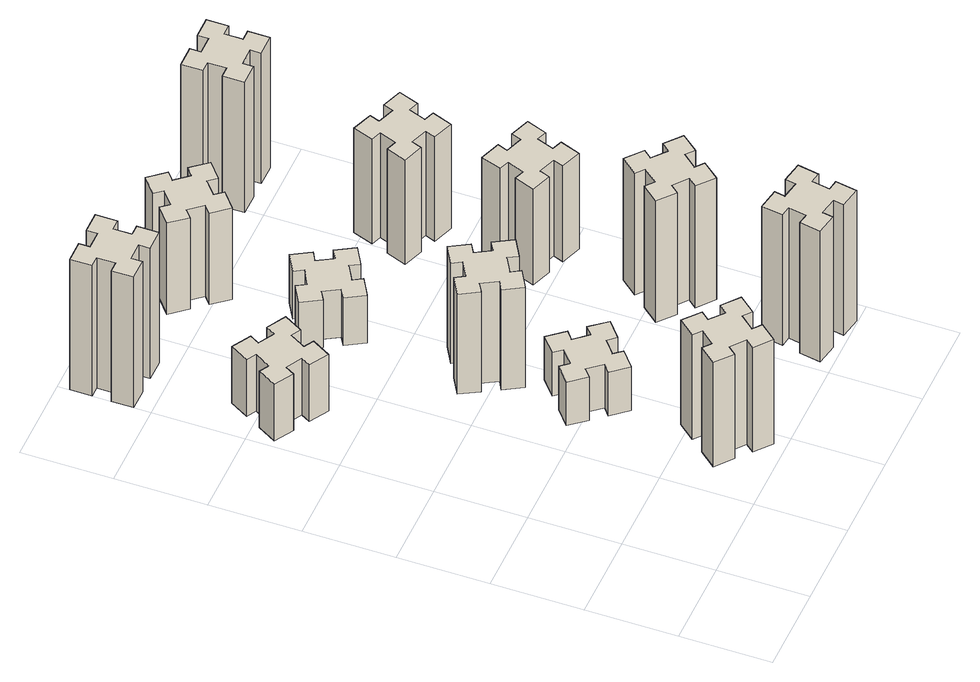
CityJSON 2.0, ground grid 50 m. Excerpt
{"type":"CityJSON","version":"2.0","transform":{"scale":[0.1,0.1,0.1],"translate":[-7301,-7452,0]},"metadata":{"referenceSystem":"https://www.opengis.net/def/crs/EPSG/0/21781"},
"CityObjects":{
"building1":{"type":"Building","attributes":{"class":"1000","function":"1000","usage":"1000","yearOfConstruction":2016,"roofType":"1000","measuredHeight":39,"storeysAboveGround":30,"storeysBelowGround":0},"geometry":[{"type":"Solid","lod":"1","boundaries":[[[[0,1,2,3,4,5,6,7,8,9,10,11,12,13,14,15,16,17,18,19]],[[17,16,20,21]],[[16,15,22,20]],[[15,14,23,22]],[[14,13,24,23]],[[13,12,25,24]],[[12,11,26,25]],[[11,10,27,26]],[[10,9,28,27]],[[9,8,29,28]],[[8,7,30,29]],[[7,6,31,30]],[[6,5,32,31]],[[5,4,33,32]],[[4,3,34,33]],[[3,2,35,34]],[[2,1,36,35]],[[1,0,37,36]],[[0,19,38,37]],[[19,18,39,38]],[[18,17,21,39]],[[24,25,26,27,28,29,30,31,32,33,34,35,36,37,38,39,21,20,22,23]]]]}]},
"building2":{"type":"Building","attributes":{"class":"1000","function":"1000","usage":"1000","yearOfConstruction":2016,"roofType":"1000","measuredHeight":72,"storeysAboveGround":30,"storeysBelowGround":0},"geometry":[{"type":"Solid","lod":"1","boundaries":[[[[40,41,42,43,44,45,46,47,48,49,50,51,52,53,54,55,56,57,58,59]],[[57,56,60,61]],[[56,55,62,60]],[[55,54,63,62]],[[54,53,64,63]],[[53,52,65,64]],[[52,51,66,65]],[[51,50,67,66]],[[50,49,68,67]],[[49,48,69,68]],[[48,47,70,69]],[[47,46,71,70]],[[46,45,72,71]],[[45,44,73,72]],[[44,43,74,73]],[[43,42,75,74]],[[42,41,76,75]],[[41,40,77,76]],[[40,59,78,77]],[[59,58,79,78]],[[58,57,61,79]],[[64,65,66,67,68,69,70,71,72,73,74,75,76,77,78,79,61,60,62,63]]]]}]},
"building3":{"type":"Building","attributes":{"class":"1000","function":"1000","usage":"1000","yearOfConstruction":2016,"roofType":"1000","measuredHeight":90,"storeysAboveGround":30,"storeysBelowGround":0},"geometry":[{"type":"Solid","lod":"1","boundaries":[[[[80,81,82,83,84,85,86,87,88,89,90,91,92,93,94,95,96,97,98,99]],[[97,96,100,101]],[[96,95,102,100]],[[95,94,103,102]],[[94,93,104,103]],[[93,92,105,104]],[[92,91,106,105]],[[91,90,107,106]],[[90,89,108,107]],[[89,88,109,108]],[[88,87,110,109]],[[87,86,111,110]],[[86,85,112,111]],[[85,84,113,112]],[[84,83,114,113]],[[83,82,115,114]],[[82,81,116,115]],[[81,80,117,116]],[[80,99,118,117]],[[99,98,119,118]],[[98,97,101,119]],[[104,105,106,107,108,109,110,111,112,113,114,115,116,117,118,119,101,100,102,103]]]]}]},
"building4":{"type":"Building","attributes":{"class":"1000","function":"1000","usage":"1000","yearOfConstruction":2016,"roofType":"1000","measuredHeight":30,"storeysAboveGround":30,"storeysBelowGround":0},"geometry":[{"type":"Solid","lod":"1","boundaries":[[[[120,121,122,123,124,125,126,127,128,129,130,131,132,133,134,135,136,137,138,139]],[[137,136,140,141]],[[136,135,142,140]],[[135,134,143,142]],[[134,133,144,143]],[[133,132,145,144]],[[132,131,146,145]],[[131,130,147,146]],[[130,129,148,147]],[[129,128,149,148]],[[128,127,150,149]],[[127,126,151,150]],[[126,125,152,151]],[[125,124,153,152]],[[124,123,154,153]],[[123,122,155,154]],[[122,121,156,155]],[[121,120,157,156]],[[120,139,158,157]],[[139,138,159,158]],[[138,137,141,159]],[[144,145,146,147,148,149,150,151,152,153,154,155,156,157,158,159,141,140,142,143]]]]}]},
"building5":{"type":"Building","attributes":{"class":"1000","function":"1000","usage":"1000","yearOfConstruction":2016,"roofType":"1000","measuredHeight":69,"storeysAboveGround":30,"storeysBelowGround":0},"geometry":[{"type":"Solid","lod":"1","boundaries":[[[[160,161,162,163,164,165,166,167,168,169,170,171,172,173,174,175,176,177,178,179]],[[177,176,180,181]],[[176,175,182,180]],[[175,174,183,182]],[[174,173,184,183]],[[173,172,185,184]],[[172,171,186,185]],[[171,170,187,186]],[[170,169,188,187]],[[169,168,189,188]],[[168,167,190,189]],[[167,166,191,190]],[[166,165,192,191]],[[165,164,193,192]],[[164,163,194,193]],[[163,162,195,194]],[[162,161,196,195]],[[161,160,197,196]],[[160,179,198,197]],[[179,178,199,198]],[[178,177,181,199]],[[184,185,186,187,188,189,190,191,192,193,194,195,196,197,198,199,181,180,182,183]]]]}]},
"building6":{"type":"Building","attributes":{"class":"1000","function":"1000","usage":"1000","yearOfConstruction":2016,"roofType":"1000","measuredHeight":33,"storeysAboveGround":30,"storeysBelowGround":0},"geometry":[{"type":"Solid","lod":"1","boundaries":[[[[200,201,202,203,204,205,206,207,208,209,210,211,212,213,214,215,216,217,218,219]],[[217,216,220,221]],[[216,215,222,220]],[[215,214,223,222]],[[214,213,224,223]],[[213,212,225,224]],[[212,211,226,225]],[[211,210,227,226]],[[210,209,228,227]],[[209,208,229,228]],[[208,207,230,229]],[[207,206,231,230]],[[206,205,232,231]],[[205,204,233,232]],[[204,203,234,233]],[[203,202,235,234]],[[202,201,236,235]],[[201,200,237,236]],[[200,219,238,237]],[[219,218,239,238]],[[218,217,221,239]],[[224,225,226,227,228,229,230,231,232,233,234,235,236,237,238,239,221,220,222,223]]]]}]},
"building7":{"type":"Building","attributes":{"class":"1000","function":"1000","usage":"1000","yearOfConstruction":2016,"roofType":"1000","measuredHeight":90,"storeysAboveGround":30,"storeysBelowGround":0},"geometry":[{"type":"Solid","lod":"1","boundaries":[[[[240,241,242,243,244,245,246,247,248,249,250,251,252,253,254,255,256,257,258,259]],[[257,256,260,261]],[[256,255,262,260]],[[255,254,263,262]],[[254,253,264,263]],[[253,252,265,264]],[[252,251,266,265]],[[251,250,267,266]],[[250,249,268,267]],[[249,248,269,268]],[[248,247,270,269]],[[247,246,271,270]],[[246,245,272,271]],[[245,244,273,272]],[[244,243,274,273]],[[243,242,275,274]],[[242,241,276,275]],[[241,240,277,276]],[[240,259,278,277]],[[259,258,279,278]],[[258,257,261,279]],[[264,265,266,267,268,269,270,271,272,273,274,275,276,277,278,279,261,260,262,263]]]]}]},
"building8":{"type":"Building","attributes":{"class":"1000","function":"1000","usage":"1000","yearOfConstruction":2016,"roofType":"1000","measuredHeight":63,"storeysAboveGround":30,"storeysBelowGround":0},"geometry":[{"type":"Solid","lod":"1","boundaries":[[[[280,281,282,283,284,285,286,287,288,289,290,291,292,293,294,295,296,297,298,299]],[[297,296,300,301]],[[296,295,302,300]],[[295,294,303,302]],[[294,293,304,303]],[[293,292,305,304]],[[292,291,306,305]],[[291,290,307,306]],[[290,289,308,307]],[[289,288,309,308]],[[288,287,310,309]],[[287,286,311,310]],[[286,285,312,311]],[[285,284,313,312]],[[284,283,314,313]],[[283,282,315,314]],[[282,281,316,315]],[[281,280,317,316]],[[280,299,318,317]],[[299,298,319,318]],[[298,297,301,319]],[[304,305,306,307,308,309,310,311,312,313,314,315,316,317,318,319,301,300,302,303]]]]}]},
"building9":{"type":"Building","attributes":{"class":"1000","function":"1000","usage":"1000","yearOfConstruction":2016,"roofType":"1000","measuredHeight":84,"storeysAboveGround":30,"storeysBelowGround":0},"geometry":[{"type":"Solid","lod":"1","boundaries":[[[[320,321,322,323,324,325,326,327,328,329,330,331,332,333,334,335,336,337,338,339]],[[337,336,340,341]],[[336,335,342,340]],[[335,334,343,342]],[[334,333,344,343]],[[333,332,345,344]],[[332,331,346,345]],[[331,330,347,346]],[[330,329,348,347]],[[329,328,349,348]],[[328,327,350,349]],[[327,326,351,350]],[[326,325,352,351]],[[325,324,353,352]],[[324,323,354,353]],[[323,322,355,354]],[[322,321,356,355]],[[321,320,357,356]],[[320,339,358,357]],[[339,338,359,358]],[[338,337,341,359]],[[344,345,346,347,348,349,350,351,352,353,354,355,356,357,358,359,341,340,342,343]]]]}]},
"building10":{"type":"Building","attributes":{"class":"1000","function":"1000","usage":"1000","yearOfConstruction":2016,"roofType":"1000","measuredHeight":66,"storeysAboveGround":30,"storeysBelowGround":0},"geometry":[{"type":"Solid","lod":"1","boundaries":[[[[360,361,362,363,364,365,366,367,368,369,370,371,372,373,374,375,376,377,378,379]],[[377,376,380,381]],[[376,375,382,380]],[[375,374,383,382]],[[374,373,384,383]],[[373,372,385,384]],[[372,371,386,385]],[[371,370,387,386]],[[370,369,388,387]],[[369,368,389,388]],[[368,367,390,389]],[[367,366,391,390]],[[366,365,392,391]],[[365,364,393,392]],[[364,363,394,393]],[[363,362,395,394]],[[362,361,396,395]],[[361,360,397,396]],[[360,379,398,397]],[[379,378,399,398]],[[378,377,381,399]],[[384,385,386,387,388,389,390,391,392,393,394,395,396,397,398,399,381,380,382,383]]]]}]},
"building11":{"type":"Building","attributes":{"class":"1000","function":"1000","usage":"1000","yearOfConstruction":2016,"roofType":"1000","measuredHeight":72,"storeysAboveGround":30,"storeysBelowGround":0},"geometry":[{"type":"Solid","lod":"1","boundaries":[[[[400,401,402,403,404,405,406,407,408,409,410,411,412,413,414,415,416,417,418,419]],[[417,416,420,421]],[[416,415,422,420]],[[415,414,423,422]],[[414,413,424,423]],[[413,412,425,424]],[[412,411,426,425]],[[411,410,427,426]],[[410,409,428,427]],[[409,408,429,428]],[[408,407,430,429]],[[407,406,431,430]],[[406,405,432,431]],[[405,404,433,432]],[[404,403,434,433]],[[403,402,435,434]],[[402,401,436,435]],[[401,400,437,436]],[[400,419,438,437]],[[419,418,439,438]],[[418,417,421,439]],[[424,425,426,427,428,429,430,431,432,433,434,435,436,437,438,439,421,420,422,423]]]]}]},
"building12":{"type":"Building","attributes":{"class":"1000","function":"1000","usage":"1000","yearOfConstruction":2016,"roofType":"1000","measuredHeight":90,"storeysAboveGround":30,"storeysBelowGround":0},"geometry":[{"type":"Solid","lod":"1","boundaries":[[[[440,441,442,443,444,445,446,447,448,449,450,451,452,453,454,455,456,457,458,459]],[[457,456,460,461]],[[456,455,462,460]],[[455,454,463,462]],[[454,453,464,463]],[[453,452,465,464]],[[452,451,466,465]],[[451,450,467,466]],[[450,449,468,467]],[[449,448,469,468]],[[448,447,470,469]],[[447,446,471,470]],[[446,445,472,471]],[[445,444,473,472]],[[444,443,474,473]],[[443,442,475,474]],[[442,441,476,475]],[[441,440,477,476]],[[440,459,478,477]],[[459,458,479,478]],[[458,457,461,479]],[[464,465,466,467,468,469,470,471,472,473,474,475,476,477,478,479,461,460,462,463]]]]}]}
},
"vertices":[
[346,2327,0],[396,2414,0],[448,2384,0],[508,2488,0],[404,2548,0],[374,2496,0],[287,2546,0],[317,2598,0],[213,2658,0],[153,2554,0],[205,2524,0],[155,2437,0],[103,2467,0],[43,2363,0],[147,2303,0],[177,2355,0],[264,2305,0],[234,2253,0],[338,2193,0],[398,2297,0],[264,2305,390],[234,2253,390],[177,2355,390],[147,2303,390],[43,2363,390],[103,2467,390],[155,2437,390],[205,2524,390],[153,2554,390],[213,2658,390],[317,2598,390],[287,2546,390],[374,2496,390],[404,2548,390],[508,2488,390],[448,2384,390],[396,2414,390],[346,2327,390],[398,2297,390],[338,2193,390],
[806,253,0],[883,189,0],[844,143,0],[936,66,0],[1013,158,0],[967,196,0],[1032,273,0],[1078,234,0],[1155,326,0],[1063,403,0],[1024,357,0],[948,422,0],[986,468,0],[894,545,0],[817,453,0],[863,414,0],[799,338,0],[753,376,0],[676,284,0],[768,207,0],[799,338,720],[753,376,720],[863,414,720],[817,453,720],[894,545,720],[986,468,720],[948,422,720],[1024,357,720],[1063,403,720],[1155,326,720],[1078,234,720],[1032,273,720],[967,196,720],[1013,158,720],[936,66,720],[844,143,720],[883,189,720],[806,253,720],[768,207,720],[676,284,720],
[285,3215,0],[285,3315,0],[345,3315,0],[345,3435,0],[225,3435,0],[225,3375,0],[125,3375,0],[125,3435,0],[5,3435,0],[5,3315,0],[65,3315,0],[65,3215,0],[5,3215,0],[5,3095,0],[125,3095,0],[125,3155,0],[225,3155,0],[225,3095,0],[345,3095,0],[345,3215,0],[225,3155,900],[225,3095,900],[125,3155,900],[125,3095,900],[5,3095,900],[5,3215,900],[65,3215,900],[65,3315,900],[5,3315,900],[5,3435,900],[125,3435,900],[125,3375,900],[225,3375,900],[225,3435,900],[345,3435,900],[345,3315,900],[285,3315,900],[285,3215,900],[345,3215,900],[345,3095,900],
[883,1162,0],[806,1097,0],[768,1143,0],[676,1066,0],[753,974,0],[799,1013,0],[863,936,0],[817,898,0],[894,806,0],[986,883,0],[948,929,0],[1024,993,0],[1063,947,0],[1155,1024,0],[1078,1116,0],[1032,1078,0],[967,1154,0],[1013,1193,0],[936,1285,0],[844,1208,0],[967,1154,300],[1013,1193,300],[1032,1078,300],[1078,1116,300],[1155,1024,300],[1063,947,300],[1024,993,300],[948,929,300],[986,883,300],[894,806,300],[817,898,300],[863,936,300],[799,1013,300],[753,974,300],[676,1066,300],[768,1143,300],[806,1097,300],[883,1162,300],[844,1208,300],[936,1285,300],
[795,1574,0],[845,1487,0],[793,1457,0],[853,1353,0],[957,1413,0],[927,1465,0],[1014,1515,0],[1044,1463,0],[1148,1523,0],[1088,1627,0],[1036,1597,0],[986,1684,0],[1038,1714,0],[978,1818,0],[874,1758,0],[904,1706,0],[817,1656,0],[787,1708,0],[683,1648,0],[743,1544,0],[817,1656,690],[787,1708,690],[904,1706,690],[874,1758,690],[978,1818,690],[1038,1714,690],[986,1684,690],[1036,1597,690],[1088,1627,690],[1148,1523,690],[1044,1463,690],[1014,1515,690],[927,1465,690],[957,1413,690],[853,1353,690],[793,1457,690],[845,1487,690],[795,1574,690],[743,1544,690],[683,1648,690],
[795,2414,0],[845,2327,0],[793,2297,0],[853,2193,0],[957,2253,0],[927,2305,0],[1014,2355,0],[1044,2303,0],[1148,2363,0],[1088,2467,0],[1036,2437,0],[986,2524,0],[1038,2554,0],[978,2658,0],[874,2598,0],[904,2546,0],[817,2496,0],[787,2548,0],[683,2488,0],[743,2384,0],[817,2496,330],[787,2548,330],[904,2546,330],[874,2598,330],[978,2658,330],[1038,2554,330],[986,2524,330],[1036,2437,330],[1088,2467,330],[1148,2363,330],[1044,2303,330],[1014,2355,330],[927,2305,330],[957,2253,330],[853,2193,330],[793,2297,330],[845,2327,330],[795,2414,330],[743,2384,330],[683,2488,330],
[1824,305,0],[1725,322,0],[1736,381,0],[1617,402,0],[1597,284,0],[1656,274,0],[1638,175,0],[1579,186,0],[1558,67,0],[1677,47,0],[1687,106,0],[1785,88,0],[1775,29,0],[1893,8,0],[1914,127,0],[1855,137,0],[1872,235,0],[1931,225,0],[1952,343,0],[1834,364,0],[1872,235,900],[1931,225,900],[1855,137,900],[1914,127,900],[1893,8,900],[1775,29,900],[1785,88,900],[1687,106,900],[1677,47,900],[1558,67,900],[1579,186,900],[1638,175,900],[1656,274,900],[1597,284,900],[1617,402,900],[1736,381,900],[1725,322,900],[1824,305,900],[1834,364,900],[1952,343,900],
[1032,3198,0],[967,3274,0],[1013,3313,0],[936,3405,0],[844,3328,0],[883,3282,0],[806,3217,0],[768,3263,0],[676,3186,0],[753,3094,0],[799,3133,0],[863,3056,0],[817,3018,0],[894,2926,0],[986,3003,0],[948,3049,0],[1024,3113,0],[1063,3067,0],[1155,3144,0],[1078,3236,0],[1024,3113,630],[1063,3067,630],[948,3049,630],[986,3003,630],[894,2926,630],[817,3018,630],[863,3056,630],[799,3133,630],[753,3094,630],[676,3186,630],[768,3263,630],[806,3217,630],[883,3282,630],[844,3328,630],[936,3405,630],[1013,3313,630],[967,3274,630],[1032,3198,630],[1078,3236,630],[1155,3144,630],
[1807,836,0],[1872,913,0],[1918,874,0],[1995,966,0],[1903,1043,0],[1864,997,0],[1788,1062,0],[1826,1108,0],[1734,1185,0],[1657,1093,0],[1703,1054,0],[1639,978,0],[1593,1016,0],[1516,924,0],[1608,847,0],[1646,893,0],[1723,829,0],[1684,783,0],[1776,706,0],[1853,798,0],[1723,829,840],[1684,783,840],[1646,893,840],[1608,847,840],[1516,924,840],[1593,1016,840],[1639,978,840],[1703,1054,840],[1657,1093,840],[1734,1185,840],[1826,1108,840],[1788,1062,840],[1864,997,840],[1903,1043,840],[1995,966,840],[1918,874,840],[1872,913,840],[1807,836,840],[1853,798,840],[1776,706,840],
[1840,1772,0],[1746,1806,0],[1767,1862,0],[1654,1903,0],[1613,1790,0],[1669,1770,0],[1635,1676,0],[1579,1697,0],[1537,1584,0],[1650,1543,0],[1671,1599,0],[1765,1565,0],[1744,1509,0],[1857,1467,0],[1898,1580,0],[1842,1601,0],[1876,1695,0],[1932,1674,0],[1973,1787,0],[1860,1828,0],[1876,1695,660],[1932,1674,660],[1842,1601,660],[1898,1580,660],[1857,1467,660],[1744,1509,660],[1765,1565,660],[1671,1599,660],[1650,1543,660],[1537,1584,660],[1579,1697,660],[1635,1676,660],[1669,1770,660],[1613,1790,660],[1654,1903,660],[1767,1862,660],[1746,1806,660],[1840,1772,660],[1860,1828,660],[1973,1787,660],
[1740,2412,0],[1646,2446,0],[1667,2502,0],[1554,2543,0],[1513,2430,0],[1569,2410,0],[1535,2316,0],[1479,2337,0],[1437,2224,0],[1550,2183,0],[1571,2239,0],[1665,2205,0],[1644,2149,0],[1757,2107,0],[1798,2220,0],[1742,2241,0],[1776,2335,0],[1832,2314,0],[1873,2427,0],[1760,2468,0],[1776,2335,720],[1832,2314,720],[1742,2241,720],[1798,2220,720],[1757,2107,720],[1644,2149,720],[1665,2205,720],[1571,2239,720],[1550,2183,720],[1437,2224,720],[1479,2337,720],[1535,2316,720],[1569,2410,720],[1513,2430,720],[1554,2543,720],[1667,2502,720],[1646,2446,720],[1740,2412,720],[1760,2468,720],[1873,2427,720],
[1605,3155,0],[1705,3155,0],[1705,3095,0],[1825,3095,0],[1825,3215,0],[1765,3215,0],[1765,3315,0],[1825,3315,0],[1825,3435,0],[1705,3435,0],[1705,3375,0],[1605,3375,0],[1605,3435,0],[1485,3435,0],[1485,3315,0],[1545,3315,0],[1545,3215,0],[1485,3215,0],[1485,3095,0],[1605,3095,0],[1545,3215,900],[1485,3215,900],[1545,3315,900],[1485,3315,900],[1485,3435,900],[1605,3435,900],[1605,3375,900],[1705,3375,900],[1705,3435,900],[1825,3435,900],[1825,3315,900],[1765,3315,900],[1765,3215,900],[1825,3215,900],[1825,3095,900],[1705,3095,900],[1705,3155,900],[1605,3155,900],[1605,3095,900],[1485,3095,900]
]}
